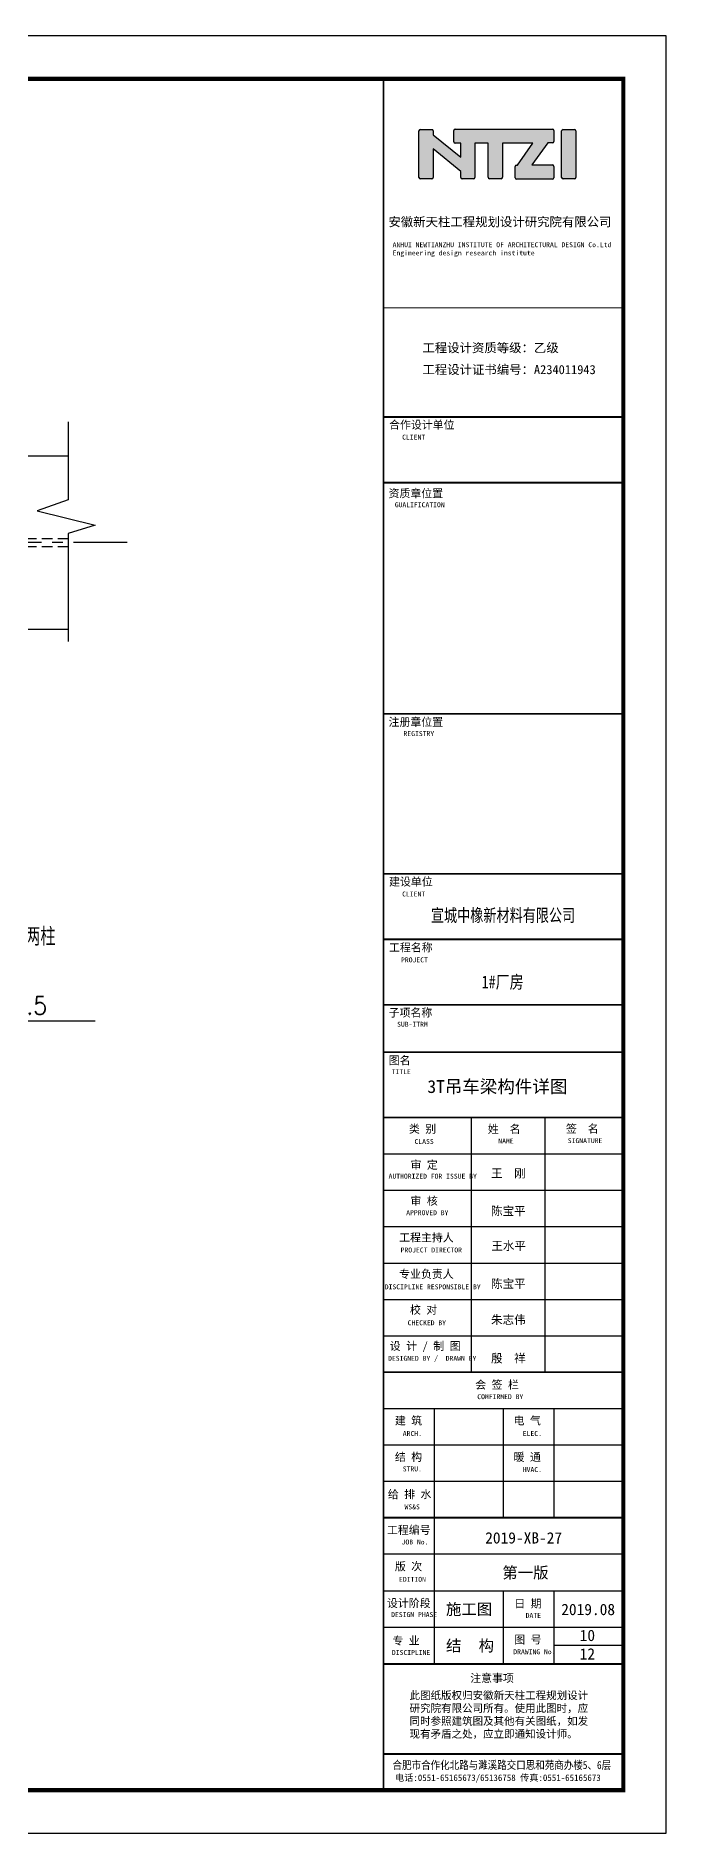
# Model space of a CAD drawing. Extents: x 37237700 to 37865026, y 138877 to 347670.
# Drawn here: x 37850284 to 37865026, y 259476 to 301476 of the extents above; entities that cross this region are included whole.
import ezdxf
from ezdxf.enums import TextEntityAlignment as Align

# ---------------------------------------------------------------- set-up
doc = ezdxf.new("R2010")
doc.units = 0
doc.header["$LTSCALE"] = 1000
doc.header["$MEASUREMENT"] = 0
doc.linetypes.add('CENTER', pattern=[2, 1.25, -0.25, 0.25, -0.25])
doc.linetypes.add('DASHED2', pattern=[0.375, 0.25, -0.125])
doc.layers.get('0').update_dxf_attribs({"linetype": 'CONTINUOUS'})
for name, color, linetype in [('46', 7, 'CONTINUOUS'), ('C', 6, 'CENTER'), ('D', 4, 'CONTINUOUS'), ('PUB_TAB', 7, 'CONTINUOUS'), ('PUB_TEXT', 7, 'CONTINUOUS'), ('PUB_TITLE', 4, 'CONTINUOUS')]:
    doc.layers.add(name, color=color, linetype=linetype)
doc.styles.add('-黑体', font='simhei.ttf')
doc.styles.add('ROMANS', font='simplex.shx', dxfattribs={"width": 0.5, "bigfont": 'fjktxt.shx'})
doc.styles.add('STYLE-黑体', font='simhei.ttf')
doc.styles.add('TQ', font='')
doc.styles.get('TQ').set_extended_font_data('SimSun')

# ---------------------------------------------------------------- blocks, each defined once
blk = doc.blocks.new('ly')
at = {"layer": 'PUB_TEXT', "insert": (-5884, 1715), "char_height": 212, "width": 5144.75, "attachment_point": 1, "style": 'TQ'}
blk.add_mtext('\\pt576;此图纸版权归安徽新天柱工程规划设计研究院有限公司所有。使用此图时，应同时参照建筑图及其他有关图纸，如发现有矛盾之处，应立即通知设计师。', dxfattribs=at)
blk = doc.blocks.new('tk0')
h = blk.add_hatch(color=256)
h.paths.add_polyline_path([(32852392, -1204546), (32853685, -1205603), (32853685, -1205878, 0.414214), (32853749, -1205942), (32854275, -1205942, 0.414214), (32854339, -1205878), (32854339, -1204280), (32854967, -1204280), (32854967, -1205875, 0.414214), (32855031, -1205939), (32855571, -1205939, 0.414214), (32855635, -1205875), (32855635, -1204280), (32857060, -1204280), (32856336, -1205302), (32856292, -1205302, 0.414214), (32856228, -1205366), (32856228, -1205892, 0.414214), (32856292, -1205956), (32857972, -1205956, 0.414214), (32858036, -1205892), (32858036, -1205362, 0.414214), (32857972, -1205298), (32857012, -1205298), (32857761, -1204270), (32857974, -1204270, 0.414214), (32858038, -1204206), (32858038, -1203685, 0.414214), (32857974, -1203621), (32853417, -1203621, 0.414214), (32853353, -1203685), (32853353, -1204218, 0.414214), (32853417, -1204282), (32853679, -1204282), (32853679, -1204939), (32852388, -1203885), (32852389, -1203708, 0.41489), (32852325, -1203644), (32851789, -1203644, 0.414214), (32851725, -1203708), (32851725, -1205882, 0.414214), (32851789, -1205946), (32852328, -1205946, 0.414214), (32852392, -1205882)])
h.paths.add_polyline_path([(32858400, -1205878, 0.414214), (32858464, -1205942), (32858999, -1205942, 0.414214), (32859063, -1205878), (32859063, -1203710, 0.414214), (32858999, -1203646), (32858464, -1203646, 0.414214), (32858400, -1203710)])
for p, q in [((32851725, -1205882), (32851725, -1203708)), ((32851789, -1203644), (32852325, -1203644)), ((32852389, -1203708), (32852388, -1203885)), ((32853353, -1204218), (32853353, -1203685)), ((32853417, -1203621), (32857974, -1203621)), ((32858038, -1203685), (32858038, -1204206)), ((32858400, -1205878), (32858400, -1203710)), ((32858464, -1203646), (32858999, -1203646)), ((32859063, -1203710), (32859063, -1205878)), ((32852388, -1203885), (32853679, -1204939)), ((32853685, -1205603), (32852392, -1204546)), ((32852392, -1204546), (32852392, -1205882)), ((32853679, -1204282), (32853417, -1204282)), ((32853679, -1204939), (32853679, -1204282)), ((32854967, -1204280), (32854339, -1204280)), ((32854339, -1204280), (32854339, -1205878)), ((32854967, -1205875), (32854967, -1204280)), ((32857060, -1204280), (32855635, -1204280)), ((32855635, -1204280), (32855635, -1205875)), ((32856336, -1205302), (32857060, -1204280)), ((32857761, -1204270), (32857012, -1205298)), ((32857974, -1204270), (32857761, -1204270)), ((32856228, -1205892), (32856228, -1205366)), ((32856292, -1205302), (32856336, -1205302)), ((32857012, -1205298), (32857972, -1205298)), ((32858036, -1205362), (32858036, -1205892)), ((32852328, -1205946), (32851789, -1205946)), ((32853685, -1205878), (32853685, -1205603)), ((32854275, -1205942), (32853749, -1205942)), ((32855571, -1205939), (32855031, -1205939)), ((32857972, -1205956), (32856292, -1205956)), ((32858999, -1205942), (32858464, -1205942))]:
    blk.add_line(p, q)
for centre, start, end in [((32851789, -1203708), 90, 180), ((32852325, -1203708), 359.86763, 90), ((32853417, -1203685), 90, 180), ((32857974, -1203685), 0, 90), ((32858464, -1203710), 90, 180), ((32858999, -1203710), 0, 90), ((32853417, -1204218), 180, 270), ((32857974, -1204206), 270, 0), ((32856292, -1205366), 90, 180), ((32857972, -1205362), 0, 90), ((32851789, -1205882), 180, 270), ((32852328, -1205882), 270, 0), ((32853749, -1205878), 180, 270), ((32854275, -1205878), 270, 0), ((32855031, -1205875), 180, 270), ((32855571, -1205875), 270, 0), ((32856292, -1205892), 180, 270), ((32857972, -1205892), 270, 0), ((32858464, -1205878), 180, 270), ((32858999, -1205878), 270, 0)]:
    blk.add_arc(centre, 64, start, end)
at = {"layer": 'PUB_TEXT'}
for p, q in [((32861287, -1201267), (32859815, -1201267)), ((32861287, -1201267), (32861287, -1202326)), ((32861287, -1281267), (32861287, -1280292)), ((32861292, -1281268), (32859731, -1281268))]:
    blk.add_line(p, q, dxfattribs=at)
at = {"layer": 'PUB_TITLE'}
for p, q in [((32861287, -1201267), (32850067, -1201267)), ((32854181, -1261723), (32854181, -1249823)), ((32857632, -1261723), (32857632, -1249823)), ((32850067, -1251523), (32861287, -1251523)), ((32850067, -1253223), (32861287, -1253223)), ((32850067, -1254923), (32861287, -1254923)), ((32850067, -1256623), (32861287, -1256623)), ((32850067, -1258323), (32861287, -1258323)), ((32850067, -1260023), (32861287, -1260023)), ((32850067, -1261723), (32861287, -1261723)), ((32850067, -1263423), (32861287, -1263423)), ((32852446, -1268523), (32852446, -1263423)), ((32855676, -1268523), (32855676, -1263423)), ((32858056, -1268523), (32858056, -1263423)), ((32850067, -1265123), (32861287, -1265123)), ((32850067, -1266823), (32861287, -1266823)), ((32852447, -1275368), (32852447, -1268523)), ((32850067, -1270223), (32861287, -1270223)), ((32850067, -1271946), (32861287, -1271946)), ((32855676, -1275368), (32855676, -1271946)), ((32858056, -1275368), (32858056, -1271946)), ((32850067, -1273646), (32861321, -1273646)), ((32861287, -1274507), (32858056, -1274507))]:
    blk.add_line(p, q, dxfattribs=at)
at = {"layer": 'PUB_TITLE', "lineweight": 40}
for p, q in [((32850062, -1220138), (32861282, -1220138)), ((32850067, -1268523), (32861287, -1268523)), ((32850067, -1279567), (32861287, -1279567))]:
    blk.add_line(p, q, dxfattribs=at)
for points, const_width in [([(32850067, -1201267), (32850067, -1281267)], 85), ([(32850067, -1211977), (32861287, -1211977)], 51), ([(32850067, -1217077), (32861287, -1217077)], 85), ([(32850067, -1220137), (32861287, -1220137)], 85), ([(32850067, -1230953), (32861287, -1230953)], 85), ([(32850067, -1238433), (32861287, -1238433)], 85), ([(32850067, -1241493), (32861287, -1241493)], 85), ([(32850067, -1244553), (32861287, -1244553)], 85), ([(32850067, -1246763), (32861287, -1246763)], 85), ([(32850067, -1249823), (32861287, -1249823)], 85), ([(32850067, -1261723), (32861287, -1261723)], 85), ([(32850067, -1275368), (32861232, -1275368)], 85)]:
    blk.add_lwpolyline(points, dxfattribs=dict(at, const_width=const_width))
at = {"layer": 'PUB_TITLE', "const_width": 85}
blk.add_lwpolyline([(32850067, -1268523), (32861287, -1268523)], dxfattribs=at)
at = {"layer": 'PUB_TEXT', "xscale": 1.700000002980232, "yscale": 1.700000002980232, "zscale": 1.700000002980232}
blk.add_blockref('ly', (32861287, -1279567), dxfattribs=at)
at = {"layer": '46', "linetype": 'Continuous', "style": '-黑体'}
for s, height, p in [('2019-XB-27 ', 528.65, (32854824, -1269734)), ('第一版', 528.7, (32855625, -1271359)), ('施工图', 528.7, (32852988, -1273068)), ('2019.08', 528.7, (32858381, -1273080)), ('结', 529, (32852988, -1274773)), ('构', 529, (32854517, -1274773))]:
    blk.add_text(s, height=height, dxfattribs=at).set_placement(p)
at = {"layer": 'PUB_TEXT', "style": 'TQ'}
for s, height, p in [('王  刚', 396, (32855098, -1252630)), ('陈宝平', 396, (32855098, -1254390)), ('王水平', 396, (32855110, -1256019)), ('陈宝平', 396, (32855098, -1257790)), ('朱志伟', 396, (32855098, -1259475)), ('殷  祥', 396, (32855098, -1261275)), (' 工程编号', 374, (32849973, -1269288)), ('      JOB No.', 229.5, (32849836, -1269778)), ('  版 次', 374, (32850089, -1270993)), ('     EDITION', 229.5, (32849896, -1271521)), (' 设计阶段', 374, (32849973, -1272709)), ('日 期', 374, (32856186, -1272730)), ('     DESIGN PHASE', 229.5, (32849526, -1273170)), ('         DATE', 229.5, (32855101, -1273208)), ('  专 业', 374, (32849973, -1274462)), ('图 号', 374, (32856186, -1274413)), ('     DISCIPLINE', 229.5, (32849562, -1274943)), ('     DRAWING No.', 229.5, (32855241, -1274909)), ('注意事项', 374, (32854126, -1276215)), ('电话:0551-65165673/65136758 传真:0551-65165673', 306, (32850607, -1280833))]:
    blk.add_text(s, height=height, dxfattribs=at).set_placement(p)
at = {"layer": 'PUB_TEXT', "style": 'TQ', "width": 0.85}
blk.add_text('合肥市合作化北路与濉溪路交口思和苑商办楼5、6层 ', height=374, dxfattribs=at).set_placement((32850490, -1280276))
at = {"layer": 'PUB_TEXT', "char_height": 425, "attachment_point": 1, "style": 'TQ'}
for s, insert in [('安徽新天柱工程规划设计研究院有限公司 ', (32850295, -1207742)), ('工程设计资质等级：乙级 ', (32851887, -1213629)), ('工程设计证书编号：A234011943 ', (32851887, -1214649))]:
    blk.add_mtext(s, dxfattribs=dict(at, insert=insert))
at = {"layer": 'PUB_TEXT', "attachment_point": 1, "style": 'TQ'}
for s, insert, char_height, width in [('ANHUI NEWTIANZHU INSTITUTE OF ARCHITECTURAL DESIGN Co.Ltd\\PEngineering design research institute', (32850492, -1208912), 229.5, 10514.71), ('合作设计单位', (32850326, -1217257), 374, 3498.52), ('CLIENT', (32850938, -1217903), 229.5, 4799.1), ('资质章位置', (32850304, -1220460), 374, 4250), ('GUALIFICATION', (32850593, -1221066), 229.5, 5361.8), ('注册章位置', (32850304, -1231147), 374, 3060), ('REGISTRY', (32851001, -1231763), 229.5, 4799.1), ('建设单位', (32850326, -1238613), 374, 2223.6), ('CLIENT', (32850938, -1239259), 229.5, 4799.1), ('工程名称', (32850323, -1241690), 374, 2223.6), ('PROJECT', (32850887, -1242340), 229.5, 4799.1), ('子项名称', (32850306, -1244736), 374, 2223.6), ('SUB-ITRM', (32850702, -1245348), 229.5, 4799.1), ('图名', (32850313, -1246965), 374, 2223.6), ('TITLE', (32850446, -1247564), 229.5, 4799.1), ('类 别', (32851257, -1250163), 374, 2223.6), ('姓  名', (32854946, -1250177), 374, 2324.97), ('签  名', (32858602, -1250163), 374, 2948.14), ('CLASS', (32851517, -1250828), 229.5, 4799.1), ('NAME', (32855436, -1250803), 229.5, 4799.1), ('SIGNATURE', (32858688, -1250788), 229.5, 4799.1), ('审 定', (32851331, -1251848), 374, 1610.68), ('AUTHORIZED FOR ISSUE BY', (32850303, -1252450), 229.5, 4799.1), ('审 核', (32851328, -1253533), 374, 2855.71), ('APPROVED BY', (32851129, -1254157), 229.5, 4799.1), ('工程主持人', (32850799, -1255246), 374, 3479.12), ('PROJECT DIRECTOR', (32850866, -1255899), 229.5, 4799.1), ('专业负责人', (32850797, -1256953), 374, 3323.07), ('DISCIPLINE RESPONSIBLE BY', (32850125, -1257623), 229.5, 4799.1), ('校 对', (32851305, -1258626), 374, 4012.28), ('CHECKED BY', (32851196, -1259301), 229.5, 4799.1), ('设 计 / 制 图', (32850359, -1260315), 374, 5153.93), ('DESIGNED BY /  DRAWN BY', (32850281, -1260962), 229.5, 4799.1), ('会 签 栏', (32854360, -1262126), 374, 4447.2), ('COMFIRMED BY', (32854453, -1262757), 229.5, 4799.1), ('建 筑', (32850598, -1263802), 374, 4012), ('电 气', (32856153, -1263802), 374, 4012), ('   ARCH.', (32850429, -1264477), 229.5, 4799.1), ('   ELEC.', (32856044, -1264477), 229.5, 4799.1), ('结 构', (32850598, -1265502), 374, 4012), ('暖 通', (32856153, -1265502), 374, 4012), ('   STRU.', (32850429, -1266133), 229.5, 4799.1), ('   HVAC.', (32856044, -1266163), 229.5, 4799.1), ('给 排 水', (32850268, -1267245), 374, 4447.2), ('   WS&S', (32850510, -1267906), 229.5, 4882.4)]:
    blk.add_mtext(s, dxfattribs=dict(at, insert=insert, char_height=char_height, width=width))

msp = doc.modelspace()

# ---------------------------------------------------------------- linework, layer by layer
for p, q in [((37846405.2, 291659.6), (37851040.2, 291659.6)), ((37845170.1, 287611.9), (37851040.2, 287611.9))]:
    msp.add_line(p, q)
at = {"linetype": 'DASHED2'}
for p, q in [((37845170.1, 289727.5), (37851040.2, 289727.5)), ((37845170.1, 289544), (37851040.2, 289544))]:
    msp.add_line(p, q, dxfattribs=at)
at = {"layer": 'C'}
msp.add_line((37852415.2, 289635.7), (37839260.9, 289635.7), dxfattribs=at)
at = {"layer": 'D'}
for p, q in [((37851040.2, 292455.5), (37851040.2, 290631.1)), ((37851040.2, 290631.1), (37850310.4, 290381.2)), ((37850310.4, 290381.2), (37851669.5, 290046)), ((37851669.5, 290046), (37851040.2, 289851.5)), ((37851040.2, 289851.5), (37851040.2, 287327.6)), ((37845643.9, 278455.9), (37851673.5, 278455.9))]:
    msp.add_line(p, q, dxfattribs=at)
at = {"layer": 'PUB_TITLE'}
msp.add_lwpolyline([(37790725.6, 259476.2), (37865025.6, 259476.2), (37865025.6, 301476.2), (37790725.6, 301476.2)], close=True, dxfattribs=at)
at = {"layer": 'PUB_TITLE', "const_width": 100}
msp.add_lwpolyline([(37793225.6, 260476.2), (37864025.6, 260476.2), (37864025.6, 300476.2), (37793225.6, 300476.2)], close=True, dxfattribs=at)

# ---------------------------------------------------------------- block references
at = {"xscale": 0.5, "yscale": 0.5, "zscale": 0.5}
msp.add_blockref('tk0', (21433382.2, 901109.8), dxfattribs=at)

# ---------------------------------------------------------------- texts
at = {"style": 'ROMANS', "width": 0.9}
for s, p in [('在有柱间交叉支撑的两柱', (37846797, 280217.5)), ('吊车梁下翼缘螺栓孔径为21.5', (37845462.1, 278605.8))]:
    msp.add_text(s, height=420, dxfattribs=at).set_placement(p)
at = {"layer": '46', "linetype": 'Continuous', "style": '-黑体'}
for s, p in [('10', (37863004.5, 263963.4)), ('12', (37863004.5, 263531))]:
    msp.add_text(s, height=264.33, dxfattribs=at).set_placement(p)
at = {"layer": 'PUB_TAB', "lineweight": -3, "style": 'STYLE-黑体'}
for s, width, p in [('宣城中橡新材料有限公司', 0.75, (37861211.6, 280774.6)), ('1#厂房', 0.8, (37861203.1, 279216.3)), ('3T吊车梁构件详图', 1.000119, (37861078.2, 276772.2))]:
    msp.add_text(s, height=300, dxfattribs=dict(at, width=width)).set_placement(p, align=Align.CENTER)

doc.saveas('drawing.dxf')
